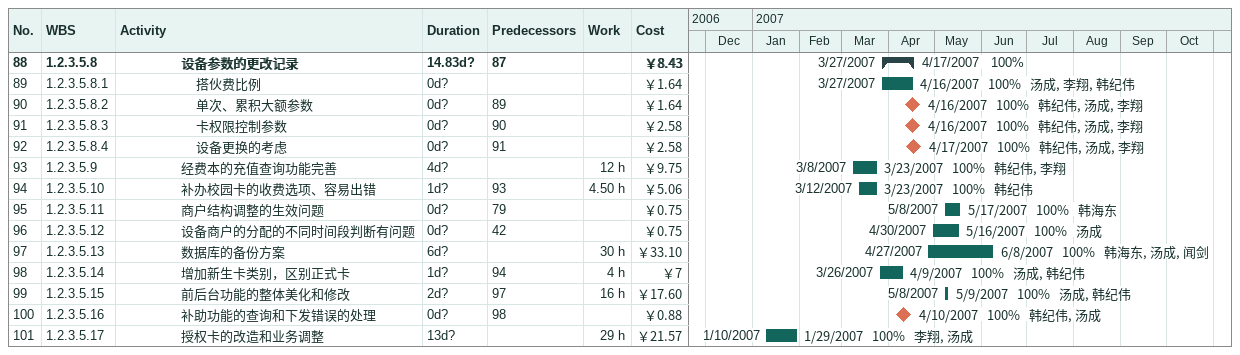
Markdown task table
| ID | WBS | Task | Duration | Start | Finish | Predecessors | Resources | % complete | Work (h) | Cost (￥) |
|---|---|---|---|---|---|---|---|---|---|---|
| 88 | 1.2.3.5.8 | **设备参数的更改记录** | 14.83d? | 2007-03-27 | 2007-04-17 | 87 |  | 100 |  | 8.43 |
| 89 | 1.2.3.5.8.1 | 搭伙费比例 | 0d? | 2007-03-27 | 2007-04-16 |  | 汤成, 李翔, 韩纪伟 | 100 |  | 1.64 |
| 90 | 1.2.3.5.8.2 | 单次、累积大额参数 | 0d? | 2007-04-16 | 2007-04-16 | 89 | 韩纪伟, 汤成, 李翔 | 100 |  | 1.64 |
| 91 | 1.2.3.5.8.3 | 卡权限控制参数 | 0d? | 2007-04-16 | 2007-04-16 | 90 | 韩纪伟, 汤成, 李翔 | 100 |  | 2.58 |
| 92 | 1.2.3.5.8.4 | 设备更换的考虑 | 0d? | 2007-04-17 | 2007-04-17 | 91 | 韩纪伟, 汤成, 李翔 | 100 |  | 2.58 |
| 93 | 1.2.3.5.9 | 经费本的充值查询功能完善 | 4d? | 2007-03-08 | 2007-03-23 |  | 韩纪伟, 李翔 | 100 | 12 | 9.75 |
| 94 | 1.2.3.5.10 | 补办校园卡的收费选项、容易出错 | 1d? | 2007-03-12 | 2007-03-23 | 93 | 韩纪伟 | 100 | 4.50 | 5.06 |
| 95 | 1.2.3.5.11 | 商户结构调整的生效问题 | 0d? | 2007-05-08 | 2007-05-17 | 79 | 韩海东 | 100 |  | 0.75 |
| 96 | 1.2.3.5.12 | 设备商户的分配的不同时间段判断有问题 | 0d? | 2007-04-30 | 2007-05-16 | 42 | 汤成 | 100 |  | 0.75 |
| 97 | 1.2.3.5.13 | 数据库的备份方案 | 6d? | 2007-04-27 | 2007-06-08 |  | 韩海东, 汤成, 闻剑 | 100 | 30 | 33.10 |
| 98 | 1.2.3.5.14 | 增加新生卡类别，区别正式卡 | 1d? | 2007-03-26 | 2007-04-09 | 94 | 汤成, 韩纪伟 | 100 | 4 | 7 |
| 99 | 1.2.3.5.15 | 前后台功能的整体美化和修改 | 2d? | 2007-05-08 | 2007-05-09 | 97 | 汤成, 韩纪伟 | 100 | 16 | 17.60 |
| 100 | 1.2.3.5.16 | 补助功能的查询和下发错误的处理 | 0d? | 2007-04-10 | 2007-04-10 | 98 | 韩纪伟, 汤成 | 100 |  | 0.88 |
| 101 | 1.2.3.5.17 | 授权卡的改造和业务调整 | 13d? | 2007-01-10 | 2007-01-29 |  | 李翔, 汤成 | 100 | 29 | 21.57 |
